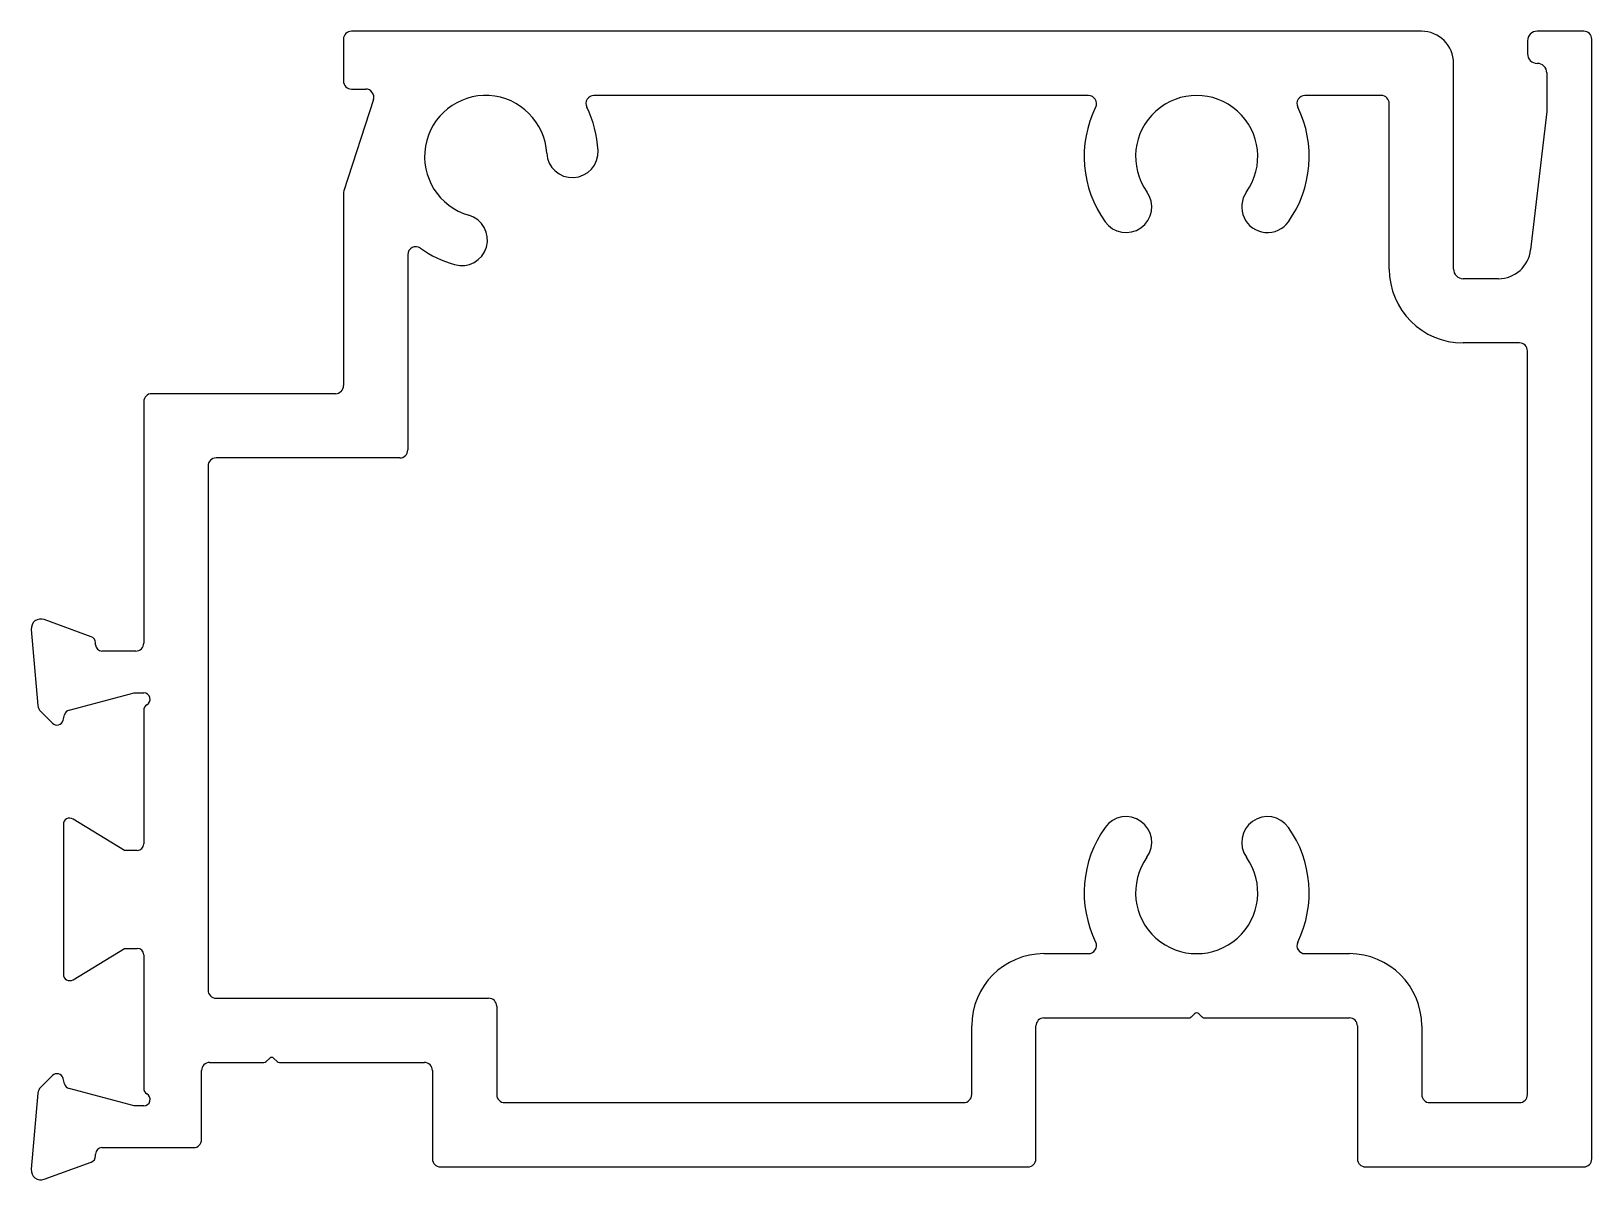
# Model space of a CAD drawing. Extents: x -23.3 to 25.2, y -17.4 to 18.3.
import ezdxf

# ---------------------------------------------------------------- set-up
doc = ezdxf.new("R2010")
doc.units = 0
doc.header["$MEASUREMENT"] = 0
doc.layers.get('0').update_dxf_attribs({"linetype": 'CONTINUOUS'})

msp = doc.modelspace()

# ---------------------------------------------------------------- linework, layer by layer
for p, q in [((-13.599, 18.1), (-13.599, 16.8)), ((19.932, 18.35), (-13.349, 18.35)), ((23.232, 18.05), (23.232, 17.65)), ((24.982, 18.35), (23.532, 18.35)), ((25.232, -16.738), (25.232, 18.1)), ((20.932, 10.95), (20.932, 17.35)), ((23.832, 17.05), (23.832, 15.85)), ((-13.349, 16.55), (-12.906, 16.55)), ((-12.668, 16.223), (-13.586, 13.382)), ((9.575, 16.35), (-5.807, 16.35)), ((18.682, 16.35), (16.31, 16.35)), ((18.932, 10.95), (18.932, 16.1)), ((23.832, 15.85), (23.326, 11.545)), ((-13.598, 13.305), (-13.598, 7.321)), ((-11.598, 11.394), (-11.598, 5.321)), ((22.332, 10.65), (21.232, 10.65)), ((22.982, 8.65), (21.232, 8.65)), ((23.232, -14.738), (23.232, 8.4)), ((-19.813, 6.821), (-19.813, -0.688)), ((-13.848, 7.071), (-19.563, 7.071)), ((-11.848, 5.071), (-17.563, 5.071)), ((-17.813, 4.821), (-17.813, -11.488)), ((-21.444, -0.49), (-22.91, 0.044)), ((-23.312, -0.264), (-23.105, -2.63)), ((-21.313, -0.738), (-21.313, -0.678)), ((-20.063, -0.938), (-21.113, -0.938)), ((-22.133, -2.78), (-20.113, -2.238)), ((-20.113, -2.238), (-19.813, -2.238)), ((-23.018, -2.816), (-22.654, -3.18)), ((-19.813, -2.785), (-19.813, -6.938)), ((-22.32, -3.09), (-22.274, -2.921)), ((-20.413, -7.138), (-22.009, -6.164)), ((-22.313, -6.335), (-22.313, -10.992)), ((-20.013, -7.138), (-20.413, -7.138)), ((-22.009, -11.162), (-20.413, -10.188)), ((-20.413, -10.188), (-20.013, -10.188)), ((-19.813, -10.388), (-19.813, -14.542)), ((8.192, -10.352), (9.575, -10.352)), ((16.31, -10.352), (17.692, -10.352)), ((-17.563, -11.738), (-9.083, -11.738)), ((-8.833, -11.988), (-8.833, -14.738)), ((5.942, -14.738), (5.942, -12.602)), ((7.942, -16.738), (7.942, -12.602)), ((8.192, -12.352), (12.701, -12.352)), ((12.772, -12.323), (12.872, -12.223)), ((13.013, -12.223), (13.113, -12.323)), ((13.184, -12.352), (17.692, -12.352)), ((17.942, -12.602), (17.942, -16.738)), ((19.942, -12.602), (19.942, -14.738)), ((-18.013, -16.138), (-18.013, -13.988)), ((-17.763, -13.738), (-16.074, -13.738)), ((-16.004, -13.709), (-15.904, -13.609)), ((-15.762, -13.609), (-15.662, -13.709)), ((-15.591, -13.738), (-11.083, -13.738)), ((-10.833, -13.988), (-10.833, -16.738)), ((-22.654, -14.147), (-23.018, -14.511)), ((-22.274, -14.406), (-22.32, -14.236)), ((-20.113, -15.088), (-22.133, -14.547)), ((-23.105, -14.697), (-23.312, -17.062)), ((-8.583, -14.988), (5.692, -14.988)), ((20.192, -14.988), (22.982, -14.988)), ((-19.813, -15.088), (-20.113, -15.088)), ((-21.113, -16.388), (-18.263, -16.388)), ((-22.91, -17.37), (-21.444, -16.837)), ((-21.313, -16.649), (-21.313, -16.588)), ((-10.583, -16.988), (7.692, -16.988)), ((18.192, -16.988), (24.982, -16.988))]:
    msp.add_line(p, q)
for centre, radius, start, end in [((-13.349, 18.1), 0.25, 90, 180), ((19.932, 17.35), 1, 0, 90), ((23.532, 18.05), 0.3, 90.0001, 180.0001), ((24.982, 18.1), 0.25, 0, 90), ((23.532, 17.65), 0.3, 180, 270), ((23.532, 17.05), 0.3, 0, 90), ((-13.349, 16.8), 0.25, 180, 270), ((-12.906, 16.3), 0.25, 342.0907, 90), ((-9.175, 14.45), 1.9, 3.0968, 253.9587), ((-5.807, 16.1), 0.25, 90, 206.1039), ((9.575, 16.1), 0.25, 333.8961, 90), ((12.942, 14.45), 1.9, 324.5691, 215.4309), ((16.31, 16.1), 0.25, 90, 206.1039), ((18.682, 16.1), 0.25, 0, 90), ((-9.175, 14.45), 3.5, 3.0968, 26.1039), ((12.942, 14.45), 3.5, 153.8961, 215.4309), ((12.942, 14.45), 3.5, 324.5691, 26.1039), ((-6.479, 14.596), 0.8, 183.0968, 3.0968), ((-13.348, 13.305), 0.25, 162.0907, 180), ((10.742, 12.885), 0.8, 215.4309, 35.4309), ((15.142, 12.885), 0.8, 144.5691, 324.5691), ((-9.921, 11.855), 0.8, 253.9587, 73.9587), ((-11.348, 11.394), 0.25, 54.5758, 180), ((-9.175, 14.45), 3.5, 234.5758, 253.9587), ((22.332, 11.65), 1, 270, 353.991), ((21.232, 10.95), 2.3, 180, 270), ((21.232, 10.95), 0.3, 180, 270), ((22.982, 8.4), 0.25, 0, 90), ((-13.848, 7.321), 0.25, 270, 0), ((-19.563, 6.821), 0.25, 90, 180), ((-17.563, 4.821), 0.25, 90, 180), ((-11.848, 5.321), 0.25, 270, 0), ((-23.013, -0.238), 0.3, 70, 185), ((-21.513, -0.678), 0.2, 360, 70), ((-21.113, -0.738), 0.2, 180, 270), ((-20.063, -0.688), 0.25, 270, 0), ((-19.813, -2.438), 0.2, 300, 90), ((-22.806, -2.604), 0.3, 185, 225), ((-22.081, -2.973), 0.2, 105, 165), ((-19.613, -2.785), 0.2, 120, 180), ((-22.513, -3.038), 0.2, 225, 345), ((-22.113, -6.335), 0.2, 58.6, 180), ((10.742, -6.887), 0.8, 324.5691, 144.5691), ((15.142, -6.887), 0.8, 35.4309, 215.4309), ((12.942, -8.452), 3.5, 144.5691, 206.1039), ((12.942, -8.452), 3.5, 333.8961, 35.4309), ((-20.013, -6.938), 0.2, 270, 0), ((12.942, -8.452), 1.9, 144.5691, 35.4309), ((-20.013, -10.388), 0.2, 360, 90), ((9.575, -10.102), 0.25, 270, 26.1039), ((16.31, -10.102), 0.25, 153.8961, 270), ((8.192, -12.602), 2.25, 90, 180), ((17.692, -12.602), 2.25, 0, 90), ((-22.113, -10.992), 0.2, 180, 301.4), ((-17.563, -11.488), 0.25, 180, 270), ((-9.083, -11.988), 0.25, 0, 90), ((8.192, -12.602), 0.25, 90, 180), ((12.701, -12.252), 0.1, 270, 315), ((12.942, -12.294), 0.1, 45, 135), ((13.184, -12.252), 0.1, 225, 270), ((17.692, -12.602), 0.25, 0, 90), ((-15.833, -13.68), 0.1, 45, 135), ((-17.763, -13.988), 0.25, 90, 180), ((-16.074, -13.638), 0.1, 270, 315), ((-15.591, -13.638), 0.1, 225, 270), ((-11.083, -13.988), 0.25, 0, 90), ((-22.806, -14.723), 0.3, 135, 175), ((-22.513, -14.288), 0.2, 15, 135), ((-22.081, -14.354), 0.2, 195, 255), ((-19.613, -14.542), 0.2, 180, 240), ((-19.813, -14.888), 0.2, 270, 60), ((-8.583, -14.738), 0.25, 180, 270), ((5.692, -14.738), 0.25, 270, 0), ((20.192, -14.738), 0.25, 180, 270), ((22.982, -14.738), 0.25, 270, 0), ((-21.113, -16.588), 0.2, 90, 180), ((-18.263, -16.138), 0.25, 270, 0), ((-21.513, -16.649), 0.2, 290, 0), ((-10.583, -16.738), 0.25, 180, 270), ((7.692, -16.738), 0.25, 270, 0), ((18.192, -16.738), 0.25, 180, 270), ((24.982, -16.738), 0.25, 270, 0), ((-23.013, -17.088), 0.3, 175, 290)]:
    msp.add_arc(centre, radius, start, end)

doc.saveas('drawing.dxf')
